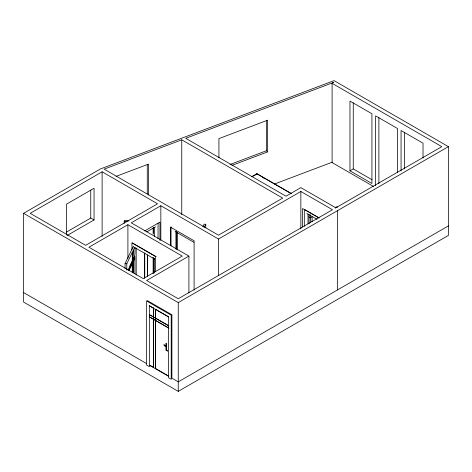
<?xml version="1.0" encoding="UTF-8"?>
<svg xmlns="http://www.w3.org/2000/svg" width="472" height="472" viewBox="0 0 472 472"><rect width="100%" height="100%" fill="white"/><g stroke="black" fill="none" stroke-linecap="round" stroke-linejoin="round"><path stroke-width="0.71" d="M310.488 222.731L310.493 214.89M312.057 221.822L312.139 216.837L310.493 217.787L308.948 216.896M335.415 208.199L336.034 206.866L337.704 207.119M124.201 223.415L124.201 221.297L124.661 220.318L128.933 220.967M125.068 268.379L125.068 263.571L130.679 251.847M130.832 251.517L131.523 250.077M131.641 249.824L133.216 246.537M126.779 270.008L126.779 263.83L132.39 252.101L132.39 261.034L128.024 270.149M133.358 250.083L134.614 247.452M129.776 266.226L132.272 261.016L132.272 252.083M134.178 257.022C131.375 260.19 135.659 261.329 134.927 247.481M128.838 270.415L132.272 263.252L132.39 261.435L132.39 263.27L128.962 270.432M134.809 257.942C130.838 265.559 135.865 258.479 134.809 256.113M202.783 226.637L204.158 224.135L205.762 224.336L205.762 227.994M204.052 227.463L205.762 224.336M23.6 213.315L100.465 168.935L334.058 80.635L448.4 146.65L448.4 235.41L178.251 391.365L23.6 302.074L23.6 213.315L178.251 302.605L448.4 146.65M102.117 171.79L30.19 213.315L85.627 245.322L157.554 203.798L102.117 171.79L102.117 236.366M66.499 232.065L90.76 218.058L94.052 219.958L94.052 188.263L66.599 204.11L66.599 235.074M67.236 235.439L94.052 219.958M332.099 83.314L333.745 82.358L185.738 138.314L286.008 196.204L300.859 187.632L335.834 207.822L441.81 146.65L332.099 83.314L332.099 162.563L373.558 186.499M127.906 224.719L88.925 247.228L143.281 278.61L182.263 256.101L127.906 224.719L127.906 258.473M188.912 256.101L146.633 280.51L178.251 298.764L332.477 209.727L300.859 191.473L218.501 239.021L160.846 205.733L131.263 222.819L188.912 256.101L188.912 292.793M144.656 230.932L159.973 222.076L159.973 240.301M146.768 231.858L155.559 226.784M251.924 176.646L256.998 173.714L256.969 174.203L255.724 174.923M251.924 176.799L256.998 173.873L291.419 193.744M349.97 170.811L371.93 183.49L371.93 113.752L349.97 101.073L349.97 170.811L353.262 168.911L372.089 179.779M166.292 345.528L165.412 345.557L163.961 344.578M150.184 365.989L149.181 366.567L146.503 365.021L146.503 300.918L171.206 315.184L171.206 379.281L168.604 377.783L168.604 316.983L149.181 305.773M448.4 225.905L178.251 381.854L171.891 378.178L171.897 314.783L147.193 300.522M181.755 139.818L104.141 169.153L218.501 235.18L282.716 198.104L181.755 139.818L181.755 214.666M116.065 176.38L148.544 164.103L148.544 195.066M230 164.51L266.373 150.763L267.648 151.89L231.964 165.377M274.545 183.992L332.371 162.132M125.068 263.571L126.779 263.83M124.201 221.297L127.045 221.728M256.969 173.731L291.419 193.585M262.674 177.496L263.937 178.227M319.001 217.793L304.322 209.32L304.322 226.277M319.078 218.052L302.599 208.535L302.599 226.926M306.871 213.462L317.025 219.321M175.106 231.445L193.898 242.289M132.219 242.838L156.226 256.697M133.269 246.732L154.627 259.063M153.099 307.844L149.347 305.679L149.347 314.659L153.188 316.771L149.441 314.606M156.037 309.538L168.769 316.889M168.864 325.816L155.494 318.098L155.4 309.172L155.4 318.152L168.769 325.875M149.441 316.859L153.188 319.019L149.347 316.913L149.347 315.066M168.864 328.069L155.494 320.352L155.4 318.559L155.4 320.405L168.769 328.123M166.292 346C167.324 347.032 164.067 346.3 163.961 345.05M166.787 350.484L167.767 351.05L165.991 350.377L165.991 343.291L166.292 343.114L166.292 350.2M153.099 367.086L149.347 364.921L149.347 317.343M168.769 376.131L155.4 368.414L155.494 320.783L155.494 368.361M23.6 292.563L146.556 363.552M149.612 365.316L168.705 376.343M423.024 157.884L423.024 143.199L401.058 130.52L401.058 170.899M404.351 132.29L404.351 168.994M397.56 172.587L397.56 128.543L375.594 115.858L375.594 185.602M378.892 117.628L378.892 183.697M353.262 102.843L353.262 168.911M337.48 210.677L337.48 289.926M309.066 214.341L309.066 223.834M308.015 214.27L308.015 223.816M300.859 191.473L300.859 228.89M267.648 151.89L267.648 120.189L218.925 138.603L218.925 157.772M266.373 120.537L266.373 150.763M218.501 239.021L218.501 275.707M194.098 290.174L194.098 240.779L170.492 227.15L170.492 245.582M178.251 302.605L178.251 391.365M177.395 232.318L177.395 249.9M176.286 231.498L176.286 249.181M175.985 231.669L175.985 249.245M171.035 226.837L171.035 245.971M160.846 205.733L160.846 240.224M158.055 223.197L158.055 238.679M155.559 271.282L155.559 256.538L131.953 242.903L131.953 249.54M154.403 227.581L154.403 236.348M154.403 258.278L154.403 272.899M153.607 227.528L153.607 233.18M153.607 257.8L153.607 273.264M153.477 307.951L153.477 316.936L155.022 317.939L153.382 316.989L153.382 308.009M153.477 367.192L153.477 319.615L153.382 367.251M153.14 227.799L153.14 234.159M153.14 257.305L153.14 273.506M147.588 276.267L147.588 254.921L147.553 276.338M147.27 164.451L147.27 193.939M144.715 253.01L144.715 278.043M144.68 253.08L144.68 278.114M136.19 247.989L136.19 275.087M134.927 258.39L134.927 273.671M133.234 250.331C132.213 272.338 132.927 258.503 133.116 250.313M133.234 272.845L133.116 261.913L133.116 272.828M132.39 272.433L132.272 263.683L132.272 272.415M90.76 190.045L90.76 218.058M133.116 261.482C131.653 266.875 134.066 255.417 133.116 261.482M153.477 317.343L153.382 319.237L155.022 320.187L153.477 319.184L153.477 317.343"/></g></svg>
